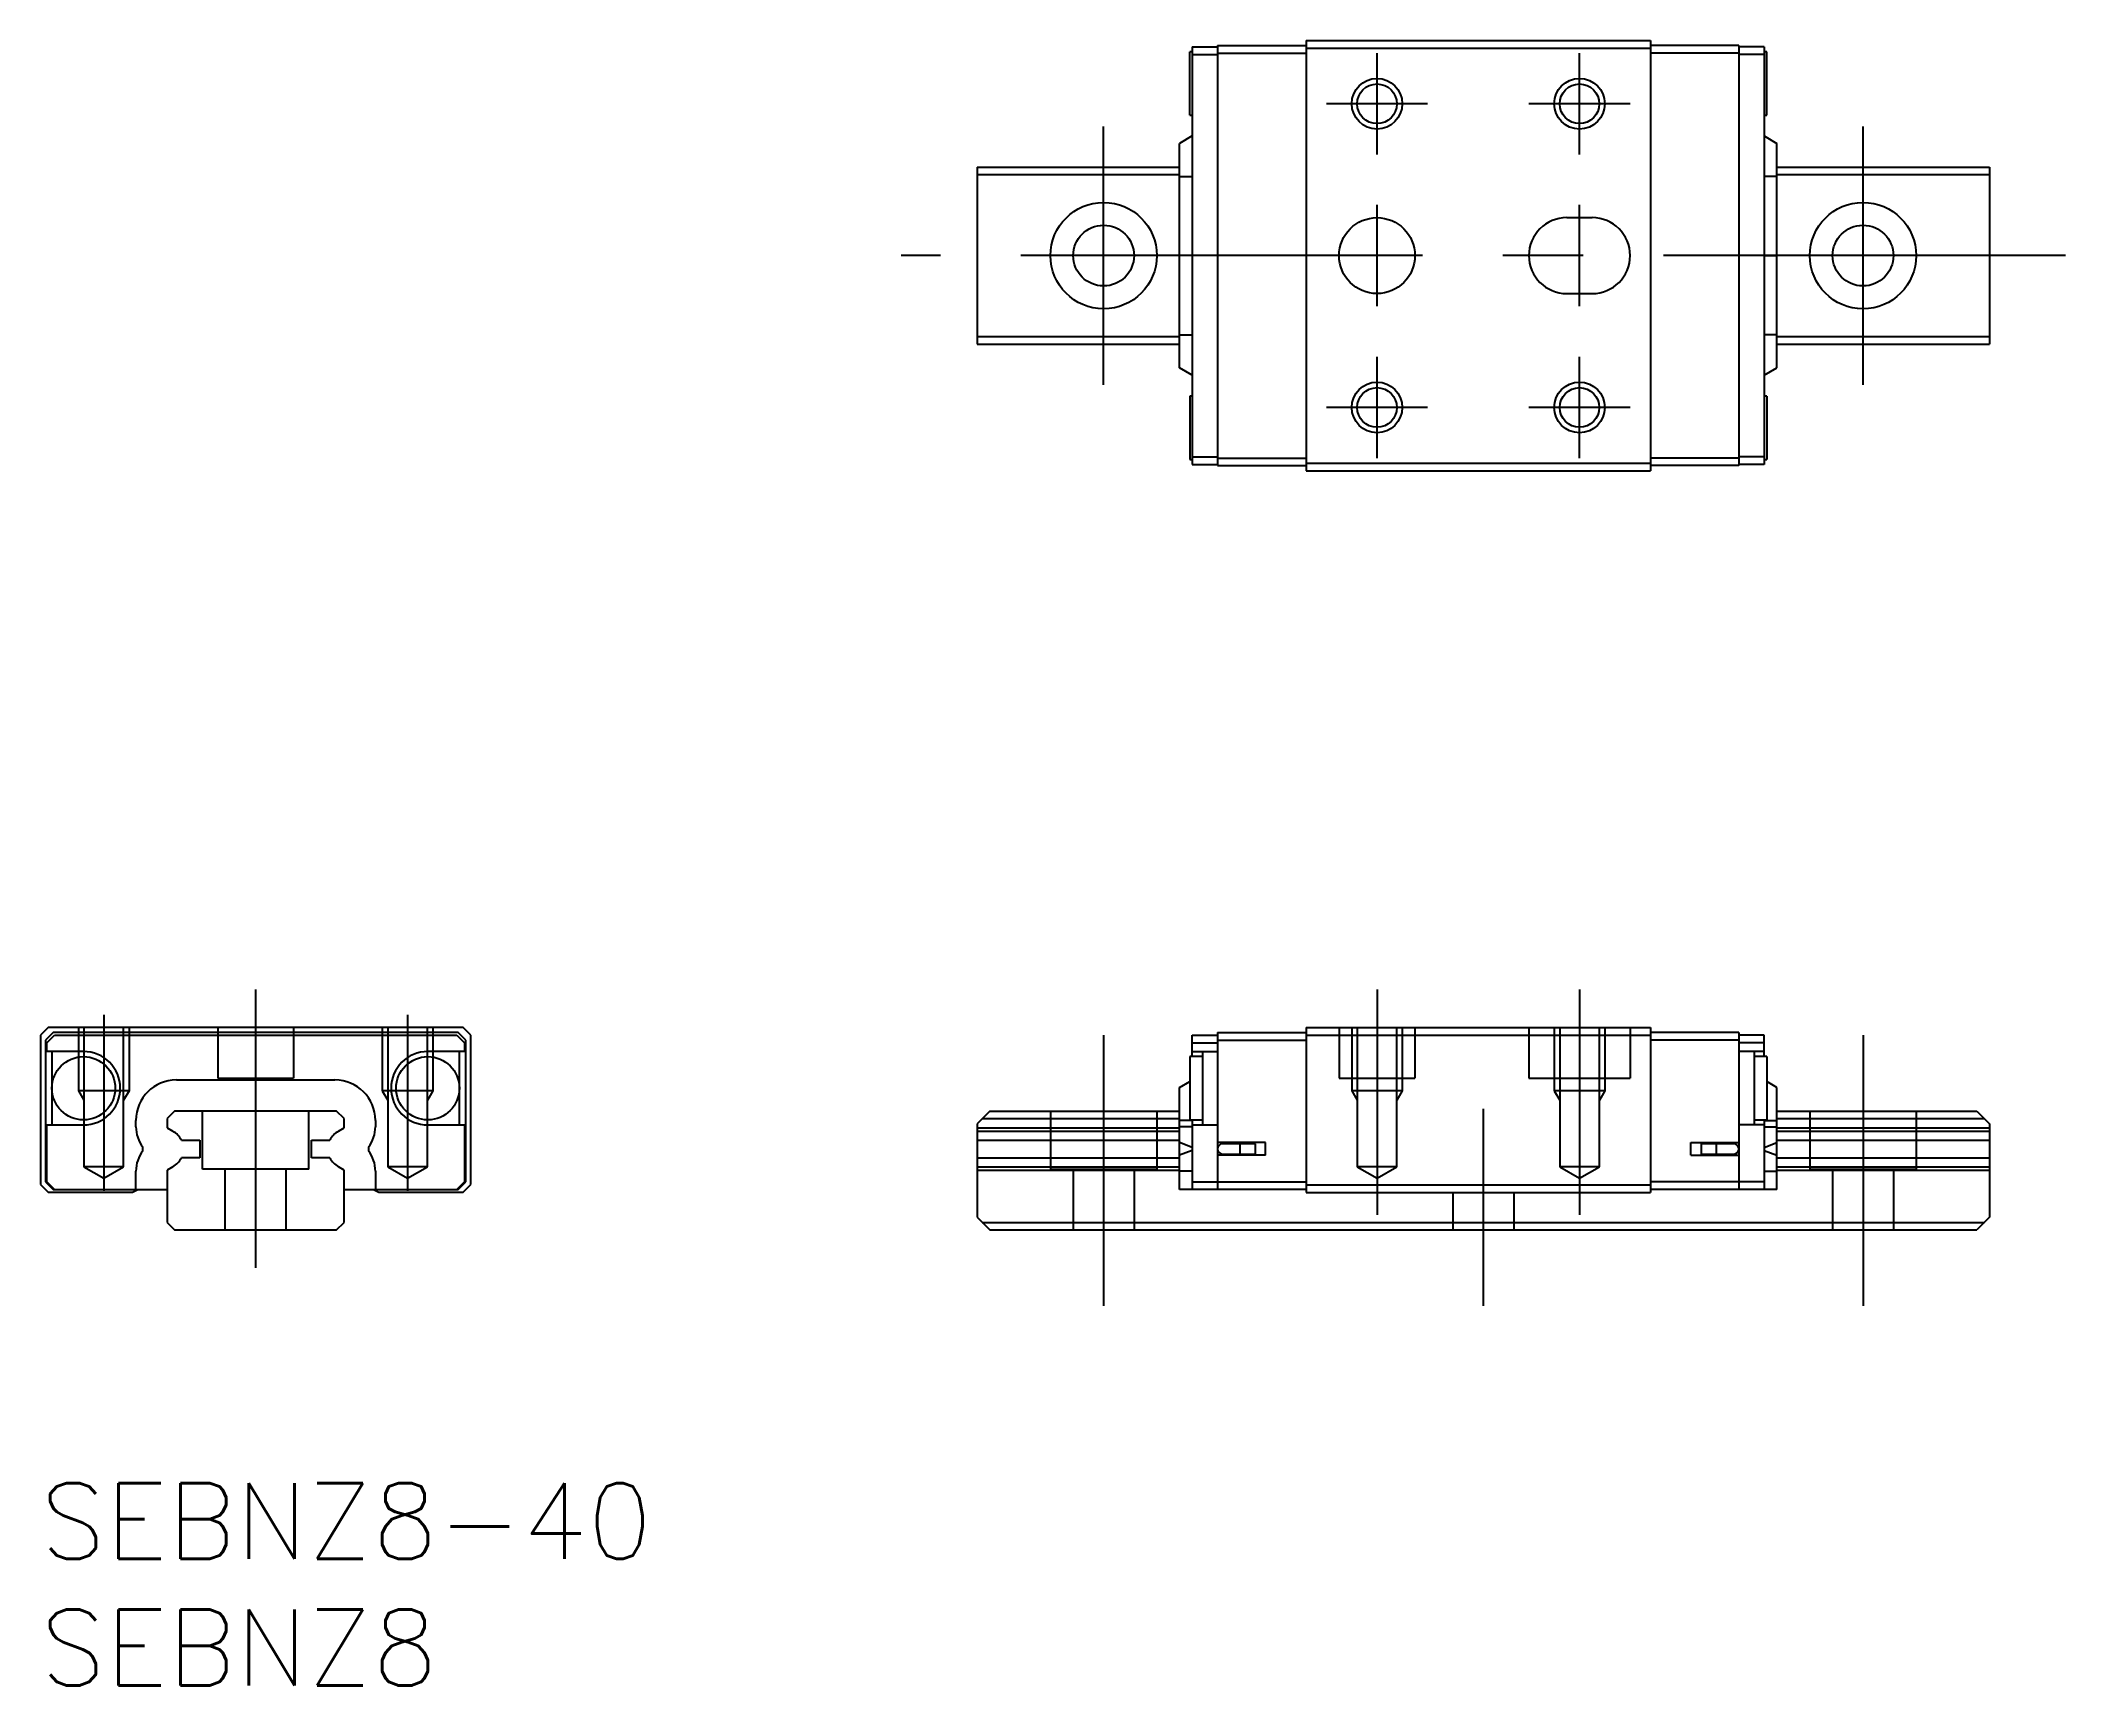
# Model space of a CAD drawing. Extents: x 0 to 80, y -8 to 57.
import ezdxf

# ---------------------------------------------------------------- set-up
doc = ezdxf.new("R2010")
doc.units = 0
doc.header["$LTSCALE"] = 0.5
doc.linetypes.add('CENTER', pattern=[50.8, 31.75, -6.35, 6.35, -6.35])
doc.linetypes.add('DASHED', pattern=[19.05, 12.7, -6.35])
for name, color, linetype in [('MSM_CENTER', 1, 'CENTER'), ('MSM_CONTINUOUS', 7, 'CONTINUOUS'), ('MSM_DASHED', 4, 'DASHED'), ('MSM_NARROW', 5, 'CONTINUOUS'), ('MSM_PART_NUMBER', 7, 'CONTINUOUS')]:
    doc.layers.add(name, color=color, linetype=linetype)
doc.styles.get("Standard").update_dxf_attribs({"font": 'txt.shx', "height": 3, "bigfont": 'bigfont.shx'})

# ---------------------------------------------------------------- blocks, each defined once
blk = doc.blocks.new('*U2')
at = {"layer": 'MSM_PART_NUMBER'}
blk.add_text('SEBNZ8-40', height=3, dxfattribs=at).set_placement((0, -3))
blk = doc.blocks.new('*U3')
at = {"layer": 'MSM_PART_NUMBER'}
blk.add_text('SEBNZ8', height=3, dxfattribs=at).set_placement((0, -8))

msp = doc.modelspace()

# ---------------------------------------------------------------- linework, layer by layer
at = {"layer": 'MSM_CENTER'}
for p, q in [((52.8, 52.5), (52.8, 56.5)), ((60.8, 52.5), (60.8, 56.5)), ((54.8, 54.5), (50.8, 54.5)), ((62.8, 54.5), (58.8, 54.5)), ((42, 43.4), (42, 53.6)), ((72, 43.4), (72, 53.6)), ((52.8, 46.5), (52.8, 50.5)), ((60.8, 46.5), (60.8, 50.5)), ((80, 48.5), (34, 48.5)), ((52.8, 40.5), (52.8, 44.5)), ((60.8, 40.5), (60.8, 44.5)), ((54.8, 42.5), (50.8, 42.5)), ((62.8, 42.5), (58.8, 42.5)), ((8.5, 19.5), (8.5, 8.5)), ((52.8, 19.5), (52.8, 10.596)), ((60.8, 19.5), (60.8, 10.596)), ((2.5, 18.5), (2.5, 11.548)), ((14.5, 18.5), (14.5, 11.548)), ((42, 17.7), (42, 7)), ((72, 17.7), (72, 7)), ((57, 14.78), (57, 7))]:
    msp.add_line(p, q, dxfattribs=at)
at = {"layer": 'MSM_CONTINUOUS'}
for p, q in [((50, 57), (50, 40)), ((50, 57), (63.6, 57)), ((63.6, 57), (63.6, 40)), ((45.4, 54.05), (45.4, 56.55)), ((45.5, 56.55), (45.4, 56.55)), ((45.5, 56.75), (45.5, 40.25)), ((45.5, 56.75), (46.5, 56.75)), ((45.5, 56.45), (46.5, 56.45)), ((46.5, 56.8), (50, 56.8)), ((46.5, 56.8), (46.5, 40.2)), ((46.5, 56.5), (50, 56.5)), ((50, 56.7), (63.6, 56.7)), ((67.1, 56.8), (63.6, 56.8)), ((67.1, 56.5), (63.6, 56.5)), ((67.1, 56.8), (67.1, 40.2)), ((68.1, 56.75), (67.1, 56.75)), ((68.1, 56.45), (67.1, 56.45)), ((68.1, 56.75), (68.1, 40.25)), ((68.2, 56.55), (68.1, 56.55)), ((68.2, 54.05), (68.2, 56.55)), ((45.4, 54.05), (45.5, 54.05)), ((68.1, 54.05), (68.2, 54.05)), ((45.5, 53.23), (45, 52.93)), ((45, 44.07), (45, 52.93)), ((68.1, 53.23), (68.6, 52.93)), ((68.6, 44.07), (68.6, 52.93)), ((37, 52), (45, 52)), ((37, 52), (37, 45)), ((37, 51.7), (45, 51.7)), ((45, 51.63), (45.5, 51.63)), ((68.6, 51.63), (68.1, 51.63)), ((68.6, 52), (77, 52)), ((68.6, 51.7), (77, 51.7)), ((77, 52), (77, 45)), ((60.3, 50), (61.3, 50)), ((45.5, 48.5), (45, 48.5)), ((68.1, 48.5), (68.6, 48.5)), ((60.3, 47), (61.3, 47)), ((37, 45.3), (45, 45.3)), ((37, 45), (45, 45)), ((45, 45.37), (45.5, 45.37)), ((68.6, 45.37), (68.1, 45.37)), ((68.6, 45.3), (77, 45.3)), ((68.6, 45), (77, 45)), ((45.5, 43.77), (45, 44.07)), ((68.1, 43.77), (68.6, 44.07)), ((45.4, 42.95), (45.4, 40.45)), ((45.5, 42.95), (45.4, 42.95)), ((68.2, 42.95), (68.1, 42.95)), ((68.2, 42.95), (68.2, 40.45)), ((45.4, 40.45), (45.5, 40.45)), ((45.5, 40.55), (46.5, 40.55)), ((45.5, 40.25), (46.5, 40.25)), ((46.5, 40.5), (50, 40.5)), ((46.5, 40.2), (50, 40.2)), ((50, 40.3), (63.6, 40.3)), ((67.1, 40.5), (63.6, 40.5)), ((67.1, 40.2), (63.6, 40.2)), ((68.1, 40.55), (67.1, 40.55)), ((68.1, 40.25), (67.1, 40.25)), ((68.1, 40.45), (68.2, 40.45)), ((50, 40), (63.6, 40)), ((0.3, 18), (0, 17.7)), ((0, 17.7), (0, 11.8)), ((0.5, 17.8), (0.2, 17.5)), ((0.25, 17.4), (0.55, 17.7)), ((16.7, 18), (0.3, 18)), ((16.5, 17.8), (0.5, 17.8)), ((0.55, 17.7), (16.45, 17.7)), ((16.45, 17.7), (16.75, 17.4)), ((16.8, 17.5), (16.5, 17.8)), ((17, 17.7), (16.7, 18)), ((17, 11.8), (17, 17.7)), ((45.5, 16.85), (45.5, 17.7)), ((45.5, 17.7), (46.5, 17.7)), ((46.5, 17.8), (46.5, 11.6)), ((46.5, 17.8), (50, 17.8)), ((50, 18), (50, 11.48)), ((50, 18), (63.6, 18)), ((50, 17.7), (63.6, 17.7)), ((63.6, 18), (63.6, 11.48)), ((67.1, 17.8), (63.6, 17.8)), ((67.1, 17.8), (67.1, 11.6)), ((68.1, 17.7), (67.1, 17.7)), ((68.1, 16.85), (68.1, 17.7)), ((0.2, 17.5), (0.2, 11.9)), ((0.25, 17.05), (0.25, 17.4)), ((1.7, 17.05), (0.25, 17.05)), ((0.45, 17.05), (0.45, 14.15)), ((16.75, 17.05), (15.3, 17.05)), ((16.55, 14.15), (16.55, 17.05)), ((16.75, 17.4), (16.75, 17.05)), ((16.8, 11.9), (16.8, 17.5)), ((45.9, 16.85), (45.4, 16.85)), ((45.4, 16.85), (45.4, 14.35)), ((45.5, 17.4), (46.5, 17.4)), ((45.5, 17.05), (46.5, 17.05)), ((45.9, 17.05), (45.9, 14.15)), ((46.5, 17.5), (50, 17.5)), ((67.1, 17.5), (63.6, 17.5)), ((68.1, 17.4), (67.1, 17.4)), ((68.1, 17.05), (67.1, 17.05)), ((67.7, 17.05), (67.7, 14.15)), ((68.2, 16.85), (67.7, 16.85)), ((68.2, 16.85), (68.2, 14.35)), ((5.37, 15.93), (11.63, 15.93)), ((45, 15.63), (45.4, 15.87)), ((45, 11.6), (45, 15.63)), ((68.6, 15.63), (68.2, 15.87)), ((68.6, 11.6), (68.6, 15.63)), ((5.3, 14.7), (5, 14.4)), ((11.7, 14.7), (5.3, 14.7)), ((12, 14.4), (11.7, 14.7)), ((37.5, 14.7), (37, 14.2)), ((37.5, 14.7), (45, 14.7)), ((68.6, 14.7), (76.5, 14.7)), ((76.5, 14.7), (77, 14.2)), ((0.25, 14.15), (1.7, 14.15)), ((0.25, 11.9), (0.25, 14.15)), ((3.77, 14.074), (3.77, 14.33)), ((5, 14.4), (5, 14.034)), ((5, 14.034), (5.23, 13.901)), ((11.77, 13.901), (12, 14.034)), ((12, 14.034), (12, 14.4)), ((13.23, 14.33), (13.23, 14.074)), ((15.3, 14.15), (16.75, 14.15)), ((16.75, 14.15), (16.75, 11.9)), ((37, 14.2), (37, 10.5)), ((37, 14.034), (45, 14.034)), ((37, 13.901), (45, 13.901)), ((37.2, 14.4), (45, 14.4)), ((45.5, 14.33), (45, 14.33)), ((45.5, 14.074), (45, 14.074)), ((45.4, 14.35), (45.9, 14.35)), ((45.5, 14.35), (45.5, 11.6)), ((45.5, 14.15), (46.5, 14.15)), ((68.1, 14.15), (67.1, 14.15)), ((67.7, 14.35), (68.2, 14.35)), ((68.1, 14.35), (68.1, 11.6)), ((68.1, 14.33), (68.6, 14.33)), ((68.1, 14.074), (68.6, 14.074)), ((68.6, 14.4), (76.8, 14.4)), ((68.6, 14.034), (77, 14.034)), ((68.6, 13.901), (77, 13.901)), ((77, 14.2), (77, 10.5)), ((4.045, 13.125), (4.045, 13.275)), ((5.568, 13.55), (6.3, 13.55)), ((6.3, 12.85), (5.568, 12.85)), ((6.3, 13.55), (6.3, 12.85)), ((10.7, 12.85), (10.7, 13.55)), ((10.7, 13.55), (11.432, 13.55)), ((11.432, 12.85), (10.7, 12.85)), ((12.955, 13.275), (12.955, 13.125)), ((37, 13.55), (45, 13.55)), ((37, 12.85), (45, 12.85)), ((45.5, 13.262), (45, 13.45)), ((45.5, 13.138), (45, 12.95)), ((48.4, 13.45), (46.5, 13.45)), ((48.4, 12.95), (46.5, 12.95)), ((48, 13.4), (46.7, 13.4)), ((46.7, 13), (48, 13)), ((47, 13.4), (47, 13.45)), ((47, 12.95), (47, 13)), ((47.329, 13.4), (47.329, 13.45)), ((47.329, 12.95), (47.329, 13)), ((47.4, 13), (47.4, 13.4)), ((48, 13), (48, 13.4)), ((48.4, 12.95), (48.4, 13.45)), ((65.2, 12.95), (65.2, 13.45)), ((65.2, 13.45), (67.1, 13.45)), ((65.2, 12.95), (67.1, 12.95)), ((66.9, 13.4), (65.6, 13.4)), ((65.6, 13.4), (65.6, 13)), ((65.6, 13), (66.9, 13)), ((66.2, 13.4), (66.2, 13)), ((66.271, 13.4), (66.271, 13.45)), ((66.271, 12.95), (66.271, 13)), ((66.6, 13.4), (66.6, 13.45)), ((66.6, 12.95), (66.6, 13)), ((68.1, 13.262), (68.6, 13.45)), ((68.1, 13.138), (68.6, 12.95)), ((68.6, 13.55), (77, 13.55)), ((68.6, 12.85), (77, 12.85)), ((3.77, 11.6), (3.77, 12.326)), ((5.23, 12.499), (5, 12.366)), ((5, 12.366), (5, 10.3)), ((12, 12.366), (11.77, 12.499)), ((12, 10.3), (12, 12.366)), ((13.23, 12.326), (13.23, 11.6)), ((37, 12.499), (45, 12.499)), ((37, 12.366), (45, 12.366)), ((45.5, 12.326), (45, 12.326)), ((68.1, 12.326), (68.6, 12.326)), ((68.6, 12.499), (77, 12.499)), ((68.6, 12.366), (77, 12.366)), ((0, 11.8), (0.3, 11.5)), ((0.2, 11.9), (0.5, 11.6)), ((0.55, 11.6), (0.25, 11.9)), ((0.3, 11.5), (3.628, 11.5)), ((0.5, 11.6), (5, 11.6)), ((3.628, 11.5), (3.842, 11.6)), ((12, 11.6), (16.5, 11.6)), ((13.158, 11.6), (13.372, 11.5)), ((13.372, 11.5), (16.7, 11.5)), ((16.75, 11.9), (16.45, 11.6)), ((16.5, 11.6), (16.8, 11.9)), ((16.7, 11.5), (17, 11.8)), ((50, 11.6), (45, 11.6)), ((45.5, 11.9), (50, 11.9)), ((50, 11.78), (63.6, 11.78)), ((50, 11.48), (63.6, 11.48)), ((68.1, 11.9), (63.6, 11.9)), ((68.6, 11.6), (63.6, 11.6)), ((37, 10.5), (37.5, 10)), ((77, 10.5), (76.5, 10)), ((5, 10.3), (5.3, 10)), ((5.3, 10), (11.7, 10)), ((11.7, 10), (12, 10.3)), ((37.2, 10.3), (76.8, 10.3)), ((37.5, 10), (76.5, 10))]:
    msp.add_line(p, q, dxfattribs=at)
for centre, radius in [((52.8, 54.5), 0.783), ((60.8, 54.5), 0.783), ((42, 48.5), 2.1), ((72, 48.5), 2.1), ((42, 48.5), 1.2), ((52.8, 48.5), 1.5), ((72, 48.5), 1.2), ((52.8, 42.5), 0.783), ((60.8, 42.5), 0.783), ((1.7, 15.6), 1.25), ((15.3, 15.6), 1.25)]:
    msp.add_circle(centre, radius, dxfattribs=at)
for centre, radius, start, end in [((60.3, 48.5), 1.5, 90, 270), ((61.3, 48.5), 1.5, 270, 90), ((1.7, 15.6), 1.45, 270, 90), ((15.3, 15.6), 1.45, 90.00001, 269.99999), ((5.37, 14.33), 1.6, 90, 180), ((11.63, 14.33), 1.6, 0, 90), ((5.07, 14.074), 1.3, 180, 217.95803), ((4.793, 13.143), 0.875, 27.71947, 60.00027), ((12.207, 13.143), 0.875, 119.99973, 152.28053), ((11.93, 14.074), 1.3, 322.04197, 0), ((5.07, 12.326), 1.3, 142.04197, 180), ((4.793, 13.257), 0.875, 299.99973, 332.28053), ((12.207, 13.257), 0.875, 207.71947, 240.00027), ((11.93, 12.326), 1.3, 0, 37.95803), ((46.7, 13.2), 0.2, 90, 270), ((66.9, 13.2), 0.2, 270, 90)]:
    msp.add_arc(centre, radius, start, end, dxfattribs=at)
at = {"layer": 'MSM_DASHED'}
for p, q in [((1.5, 18), (1.5, 15.5)), ((1.716, 18), (1.716, 12.5)), ((3.283, 12.5), (3.283, 18)), ((3.5, 18), (3.5, 15.5)), ((7, 18), (7, 16)), ((10, 18), (10, 16)), ((13.5, 18), (13.5, 15.5)), ((13.716, 18), (13.716, 12.5)), ((15.283, 12.5), (15.283, 18)), ((15.5, 18), (15.5, 15.5)), ((51.3, 18), (51.3, 16)), ((51.8, 18), (51.8, 15.5)), ((52.017, 18), (52.017, 12.5)), ((53.584, 12.5), (53.584, 18)), ((53.8, 18), (53.8, 15.5)), ((54.3, 18), (54.3, 16)), ((58.8, 18), (58.8, 16)), ((59.8, 18), (59.8, 15.5)), ((60.017, 18), (60.017, 12.5)), ((61.584, 12.5), (61.584, 18)), ((61.8, 18), (61.8, 15.5)), ((62.8, 18), (62.8, 16)), ((1.5, 15.5), (1.716, 15.125)), ((3.5, 15.5), (1.5, 15.5)), ((3.5, 15.5), (3.283, 15.125)), ((7, 16), (10, 16)), ((13.5, 15.5), (13.716, 15.125)), ((15.5, 15.5), (13.5, 15.5)), ((15.5, 15.5), (15.283, 15.125)), ((51.3, 16), (54.3, 16)), ((51.8, 15.5), (52.017, 15.125)), ((53.8, 15.5), (51.8, 15.5)), ((53.8, 15.5), (53.584, 15.125)), ((58.8, 16), (62.8, 16)), ((59.8, 15.5), (60.017, 15.125)), ((61.8, 15.5), (59.8, 15.5)), ((61.8, 15.5), (61.584, 15.125)), ((6.4, 12.4), (6.4, 14.7)), ((10.6, 12.4), (10.6, 14.7)), ((39.9, 14.7), (39.9, 12.4)), ((44.1, 14.7), (44.1, 12.4)), ((69.9, 14.7), (69.9, 12.4)), ((74.1, 14.7), (74.1, 12.4)), ((1.716, 12.5), (2.5, 12.048)), ((3.283, 12.5), (1.716, 12.5)), ((2.5, 12.048), (3.283, 12.5)), ((10.6, 12.4), (6.4, 12.4)), ((7.3, 10), (7.3, 12.4)), ((9.7, 10), (9.7, 12.4)), ((13.716, 12.5), (14.5, 12.048)), ((15.283, 12.5), (13.716, 12.5)), ((14.5, 12.048), (15.283, 12.5)), ((39.9, 12.4), (44.1, 12.4)), ((40.8, 12.4), (40.8, 10)), ((43.2, 12.4), (43.2, 10)), ((52.017, 12.5), (52.8, 12.048)), ((53.584, 12.5), (52.017, 12.5)), ((52.8, 12.048), (53.584, 12.5)), ((60.017, 12.5), (60.8, 12.048)), ((61.584, 12.5), (60.017, 12.5)), ((60.8, 12.048), (61.584, 12.5)), ((69.9, 12.4), (74.1, 12.4)), ((70.8, 12.4), (70.8, 10)), ((73.2, 12.4), (73.2, 10)), ((55.8, 11.5), (55.8, 10)), ((58.2, 11.5), (58.2, 10))]:
    msp.add_line(p, q, dxfattribs=at)
at = {"layer": 'MSM_NARROW'}
for centre in [(52.8, 54.5), (60.8, 54.5), (52.8, 42.5), (60.8, 42.5)]:
    msp.add_circle(centre, 1, dxfattribs=at)

# ---------------------------------------------------------------- block references
at = {"layer": 'MSM_CONTINUOUS'}
for name in ['*U2', '*U3']:
    msp.add_blockref(name, (0, 0), dxfattribs=at)

doc.saveas('drawing.dxf')
